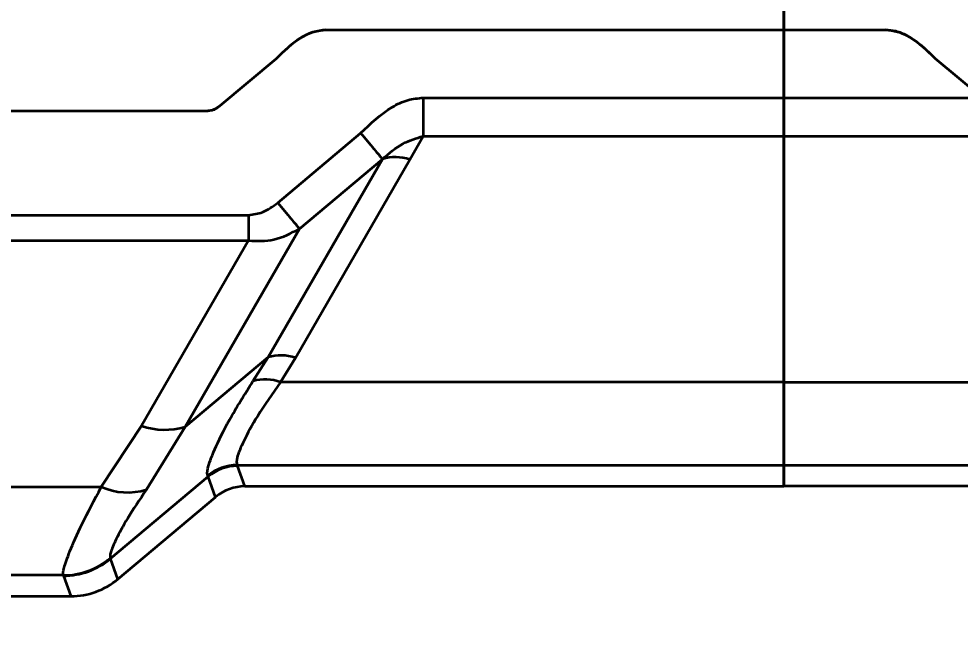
# Model space of a CAD drawing. Header units: millimetres. Extents: x 0 to 420, y 0 to 297.
# Drawn here: x 331.558 to 332.072, y 150.736 to 151.082 of the extents above; entities that cross this region are included whole.
import ezdxf

# ---------------------------------------------------------------- set-up
doc = ezdxf.new("R2010")
doc.units = ezdxf.units.MM
doc.layers.add('尺寸线层', color=150, linetype='Continuous')
doc.styles.add('SLDTEXTSTYLE2', font='TXT', dxfattribs={"width": 0.7})
doc.dimstyles.new('SLDDIMSTYLE0', dxfattribs={"dimtxt": 3.5, "dimasz": 3.302, "dimexe": 0, "dimexo": 0.0625, "dimgap": 0.875, "dimtad": 1, "dimdec": 1, "dimlfac": 100, "dimrnd": 1e-09, "dimzin": 12, "dimdsep": 46, "dimtxsty": 'SLDTEXTSTYLE2', "dimsah": 1, "dimcen": 0.09, "dimadec": 0, "dimazin": 3, "dimtfac": 1, "dimtdec": 3, "dimtofl": 0, "dimtmove": 0, "dimatfit": 3, "dimfxl": 0, "dimfrac": 2, "dimtolj": 1, "dimtzin": 12, "dimarcsym": 0})

# ---------------------------------------------------------------- blocks, each defined once
blk = doc.blocks.new('_D')
at = {"layer": '尺寸线层'}
for p, q in [((291.9430704990633, 202.6412401847514), (364.6875843856807, 202.6412401847514)), ((363.6875843856807, 202.6412401847514), (363.6875843856807, 128.5801564336398)), ((326.1166692680779, 128.5801564336398), (364.6875843856807, 128.5801564336398))]:
    blk.add_line(p, q, dxfattribs=at)
for points in [[(363.6875843856807, 202.6412401847514), (363.1795843856808, 199.3392401847514), (364.1955843856807, 199.3392401847514)], [(363.6875843856807, 128.5801564336398), (364.1955843856807, 131.8821564336398), (363.1795843856808, 131.8821564336398)]]:
    blk.add_solid(points, dxfattribs=at)
at = {"layer": '尺寸线层', "insert": (359.1758470636482, 158.5376325069208), "char_height": 3.5, "attachment_point": 1, "rotation": 90.00000000000041, "style": 'SLDTEXTSTYLE2'}
blk.add_mtext('7406.11', dxfattribs=at)

msp = doc.modelspace()

# ---------------------------------------------------------------- linework, layer by layer
at = {"color": 7, "linetype": 'Continuous', "lineweight": 35}
for p, q in [((331.9755859351072, 151.0388591781033), (331.975585935107, 151.2364689334002)), ((331.9755859351069, 151.2364689334002), (331.9755859351069, 151.0388591781216)), ((331.7255432052481, 151.0759033089815), (332.0310671587822, 151.0759033089805)), ((331.725543205248, 151.0759033089815), (332.0310671587823, 151.0759033089805)), ((331.6673736317447, 151.0344160320188), (331.6983395336114, 151.0603995081496)), ((331.6673736317441, 151.0344160320196), (331.6983395299965, 151.0603995051195)), ((332.0582708340341, 151.0603995051194), (332.089236688065, 151.0344160691261)), ((332.0582708340352, 151.0603995051207), (332.089236688066, 151.0344160691272)), ((331.7785903089305, 151.0388591781077), (331.7785903089301, 151.0179574451265)), ((331.7785903089305, 151.0388591781067), (331.9755859351072, 151.0388591781033)), ((331.9755859351072, 151.0388591781033), (331.9755859351069, 151.0179574463797)), ((331.9755859351069, 151.0388591781216), (332.1725815601939, 151.0388591781296)), ((331.9755859351064, 151.0179574476745), (331.9755859351069, 151.0388591781216)), ((331.4544467732753, 151.0317135741734), (331.6609109175423, 151.0317135754606)), ((331.4544467732753, 151.031713574213), (331.6609109217278, 151.0317135754605)), ((331.6990288072465, 150.9815591990902), (331.7443627390123, 151.0195988845326)), ((331.7711577693773, 151.0050839105502), (331.7785903100121, 151.0179574448073)), ((331.7785903089301, 151.0179574451265), (331.9755859351069, 151.0179574463797)), ((331.9755859351069, 150.883568816355), (331.9755859351064, 151.0179574476745)), ((331.9755859351064, 151.0179574476745), (332.084585646169, 151.0179574476759)), ((331.9755859351069, 151.0179574463797), (331.9755859351046, 150.8835688163482)), ((331.756271651006, 151.005406402306), (331.6937951941707, 150.8971940199349)), ((331.7109376815473, 150.967366535688), (331.7562716510073, 151.0054064023045)), ((331.7086813221234, 150.8968715286652), (331.7711577693773, 151.0050839105502)), ((331.4705608519279, 150.974802178643), (331.6830697833906, 150.9748021786455)), ((331.6830697833906, 150.9748021786455), (331.6830697833801, 150.9608676917897)), ((331.6484612604302, 150.8591543328534), (331.7109376815403, 150.9673665356963)), ((331.470560851957, 150.9608676915132), (331.6830697833801, 150.9608676919633)), ((331.6830697833801, 150.9608676917897), (331.6246434528466, 150.8596703192551)), ((331.6937951941707, 150.8971940199349), (331.6484612604302, 150.8591543328534)), ((331.6855460232061, 150.8841170540609), (331.6937951919099, 150.8971940192186)), ((331.700621577874, 150.883568816357), (331.7086813221234, 150.8968715286652)), ((331.9755859351046, 150.8835688163482), (331.700621577874, 150.8835688163574)), ((331.9755859351046, 150.8835688163482), (331.9755859351069, 150.8382830384303)), ((331.9755859351048, 150.838283038431), (331.9755859351069, 150.883568816355)), ((331.9755859351069, 150.883568816355), (332.12102833669, 150.883568816356)), ((331.6026842534881, 150.8263825808463), (331.6246434529294, 150.8596703195562)), ((331.6484612613792, 150.8591543344173), (331.6273151724518, 150.8248975679572)), ((331.6768233997998, 150.8382830384304), (331.9755859351069, 150.8382830384303)), ((331.6768233997998, 150.8382830384304), (331.6771207511007, 150.8378352038384)), ((331.6811779363053, 150.8266881791023), (331.6771207511007, 150.8378352038384)), ((331.9755859351069, 150.8382830384303), (331.9755859351069, 150.8266881791023)), ((331.9755859351069, 150.8266881791023), (331.9755859351048, 150.838283038431)), ((331.9755859351048, 150.838283038431), (332.1307630155473, 150.8382830384305)), ((331.6076661604827, 150.7871806011477), (331.661073083755, 150.8319943307678)), ((331.6610730837995, 150.8319943306459), (331.6607959309692, 150.8324180936125)), ((331.6651302690151, 150.8208473058793), (331.6610730837995, 150.8319943306458)), ((331.3544538926027, 150.8263825825248), (331.6026842534881, 150.8263825808463)), ((331.6811779363053, 150.8266881791023), (331.9755859351069, 150.8266881791023)), ((332.1264907261875, 150.8266881791023), (331.9755859351069, 150.8266881791023)), ((331.6117233457428, 150.7760335762592), (331.6651302690151, 150.8208473058793)), ((331.6075119182805, 150.7874463366802), (331.6076661604827, 150.7871806011477)), ((331.6117233457428, 150.7760335762592), (331.6076661604827, 150.7871806011477)), ((331.5818551084135, 150.7780777505398), (331.3544538405854, 150.7780777505398)), ((331.5819898928185, 150.7778352039909), (331.5818551084135, 150.7780777505398)), ((331.5819898928185, 150.7778352039909), (331.5860470780785, 150.7666881791023)), ((331.3155859351072, 150.7666881791023), (331.5860470780785, 150.7666881791023))]:
    msp.add_line(p, q, dxfattribs=at)
for centre, radius, start, end in [((331.7631962228081, 150.9813119360275), 0.02506976265934676, 71.48362093226127, 106.0342604566052), ((331.7007197712361, 150.873099530648), 0.02506978622504607, 71.48363420191154, 106.0342574919194), ((331.6922541351818, 150.8610286242389), 0.02404317694442101, 69.63390484502993, 106.2006934662029), ((331.6373819340124, 150.897705513279), 0.04011165524531538, 251.4836320936583, 286.0342646490262), ((331.6768959767892, 150.8132526421678), 0.02503050148289603, 90.16613174976999, 130.0321287411856), ((331.6771463729912, 150.8127990699041), 0.02503614707547337, 90.05863630216942, 129.9413636980854), ((331.6169949161657, 150.8587331896215), 0.0353745244934627, 246.1372483436002, 286.962312690586), ((331.5817663713099, 150.818136928618), 0.04005927635780719, 270.126918441922, 309.9924209162135), ((331.5819488977761, 150.8178930183345), 0.04005783532066785, 270.0586363017151, 309.9413636979864)]:
    msp.add_arc(centre, radius, start, end, dxfattribs=at)
for centre, major_axis, ratio, start_param, end_param in [((331.6812028938465, 150.8016538704523), (0.00856379111331762, -0.02352882270864143), 0.9984484056210879, 2.793025566493697, 3.4901597406809), ((331.5860071460124, 150.8067430729423), (-0.01370206578121724, 0.03764611633383198), 0.9984484056237912, 2.793025566497603, 3.490159740683543)]:
    msp.add_ellipse(centre, major_axis=major_axis, ratio=ratio, start_param=start_param, end_param=end_param, dxfattribs=at)
for points, knots in [([(331.7255432052481, 151.0759033089815), (331.7230474288513, 151.07564093176), (331.7176655513102, 151.0750751430629), (331.7080995410422, 151.0697892677595), (331.7021812518971, 151.0640954903603), (331.6983395299965, 151.0603995051194)], [0, 0, 0, 0, 0.2327874834775823, 0.5019815600740309, 1, 1, 1, 1]), ([(331.6983395336114, 151.0603995081496), (331.7026638985666, 151.0645667526371), (331.7087743111943, 151.0704551509576), (331.7185546124709, 151.0752510642995), (331.7232853424717, 151.0756925828689), (331.725543205248, 151.0759033089815)], [0, 0, 0, 0, 0.5586189205654073, 0.7893395080183006, 1, 1, 1, 1]), ([(332.0582708340341, 151.0603995051194), (332.05345183649, 151.0650475763556), (332.0470713634313, 151.0712017387153), (332.0370651355695, 151.0754257936613), (332.0329918885784, 151.0757500759828), (332.0310671587822, 151.0759033089805)], [0, 0, 0, 0, 0.6194636152384577, 0.8201852920021244, 1, 1, 1, 1]), ([(332.0310671587823, 151.0759033089805), (332.0333099036137, 151.0756940524647), (332.0380134374963, 151.0752551950887), (332.0478061278305, 151.0704887180051), (332.0539273256261, 151.0645871602873), (332.0582708340352, 151.0603995051207)], [0, 0, 0, 0, 0.2092875987592242, 0.4389225640743104, 1, 1, 1, 1]), ([(331.7443627390123, 151.0195988845326), (331.749780812062, 151.0247538973708), (331.757467682429, 151.0320675520712), (331.7697474484477, 151.0380440981499), (331.7757303480953, 151.03859556468), (331.7785903089305, 151.0388591781067)], [0, 0, 0, 0, 0.5548680284989516, 0.7872168881331764, 1, 1, 1, 1]), ([(331.6609109175423, 151.0317135754606), (331.6621428256441, 151.0318931939091), (331.6645316427206, 151.032241495553), (331.6664463399681, 151.0337065184482), (331.6673736317441, 151.0344160320195)], [0, 0, 0, 0, 0.5156979636451036, 1, 1, 1, 1]), ([(331.6673736317447, 151.0344160320188), (331.6663649749933, 151.0336804651417), (331.6648777948026, 151.0325959331767), (331.6625959189919, 151.0318304892954), (331.6614592235761, 151.0317516194818), (331.6609109217278, 151.0317135754605)], [0, 0, 0, 0, 0.5217824699195915, 0.7693247004217647, 0.9999999999999999, 0.9999999999999999, 0.9999999999999999, 0.9999999999999999]), ([(331.7443627390123, 151.0195988845326), (331.7456042341091, 151.0181193278256), (331.748143730174, 151.0150928733153), (331.7516374750141, 151.0109291889609), (331.754553262099, 151.0074542880034), (331.755707412921, 151.0060788240604), (331.7562716480049, 151.0054063946011)], [0, 0, 0, 0, 0.2444372625129446, 0.4999999338644042, 0.7555626406027774, 1, 1, 1, 1]), ([(331.7562716535599, 151.0054063992623), (331.7598277690878, 151.0084806497208), (331.7664465551797, 151.0142025690504), (331.7747487105664, 151.0167696045032), (331.7785903163485, 151.0179574331788)], [0, 0, 0, 0, 0.5372760923946468, 1, 1, 1, 1]), ([(331.6830697833906, 150.9748021786455), (331.6857179663791, 150.975161835253), (331.6916213544426, 150.9759635897138), (331.6963960035402, 150.9795703722296), (331.6990288072465, 150.9815591990902)], [0, 0, 0, 0, 0.4485869741363969, 1, 1, 1, 1]), ([(331.6990288072465, 150.9815591990902), (331.7002703111856, 150.9800796138101), (331.7028098250804, 150.9770531011595), (331.7063035821666, 150.9728893501098), (331.7092193534879, 150.9694144156711), (331.7103734659466, 150.9680389601581), (331.7109376815473, 150.967366535688)], [0, 0, 0, 0, 0.2444376279114057, 0.500000630644597, 0.7555632967824124, 1, 1, 1, 1]), ([(331.6830697833801, 150.9608676917897), (331.687804394051, 150.9607023160149), (331.6978077964705, 150.9603529059916), (331.7064079702749, 150.9649468863596), (331.7109376815549, 150.967366535679)], [0, 0, 0, 0, 0.473300030555333, 1, 1, 1, 1]), ([(331.6607959309698, 150.8324180936129), (331.6606006340073, 150.8334155453296), (331.6601840486521, 150.83554319633), (331.6641189138317, 150.8461954215415), (331.6719807353305, 150.8624743290758), (331.6809501537139, 150.8767845786725), (331.6855460232041, 150.8841170540578)], [0, 0, 0, 0, 0.2231186827489128, 0.4759314968888997, 0.7314708333099013, 1, 1, 1, 1]), ([(331.700621577874, 150.8835688163574), (331.6961428538971, 150.8771904820616), (331.6875834841873, 150.8650007330048), (331.6801234219605, 150.8510445496336), (331.6761320103452, 150.8413437114252), (331.6765913366278, 150.8393103458021), (331.6768233997998, 150.8382830384303)], [0, 0, 0, 0, 0.2675154686016527, 0.5112536094497039, 0.7530730508076012, 0.9999999999999999, 0.9999999999999999, 0.9999999999999999, 0.9999999999999999]), ([(331.5818551084135, 150.7780777505398), (331.5818225818023, 150.7791030327629), (331.5817583131058, 150.7811288679043), (331.5852792229302, 150.7909351608395), (331.5916071615143, 150.8055739436954), (331.598919966575, 150.819311258884), (331.6026842534881, 150.8263825804021)], [0, 0, 0, 0, 0.2394527053877844, 0.4731299288545617, 0.7287921533297852, 1, 1, 1, 1]), ([(331.6273151724518, 150.8248975679572), (331.6236690746405, 150.8194544627502), (331.6165801313388, 150.8088716791294), (331.6105564478863, 150.7975186220642), (331.6072817811923, 150.7898692368724), (331.60743449561, 150.7882614482499), (331.6075119182805, 150.7874463366802)], [0, 0, 0, 0, 0.2701747228806569, 0.5252885114887393, 0.7593322771718627, 1, 1, 1, 1])]:
    msp.add_open_spline(points, degree=3, knots=knots, dxfattribs=at)

# ---------------------------------------------------------------- dimensions: what is measured, and where the dimension line sits
at = {"layer": '尺寸线层'}
dim = msp.add_linear_dim(base=(363.6875843856809, 128.5801564336398), p1=(291.9430704990633, 202.6412401847514), p2=(326.1166692680779, 128.5801564336398), angle=90.0000000000002, dimstyle='SLDDIMSTYLE0', dxfattribs=at)
dim.commit()
dim.dimension.update_dxf_attribs({"geometry": '_D', "text_midpoint": (363.6875843856809, 163.906729966982), "dimtype": 160})

doc.saveas('drawing.dxf')
